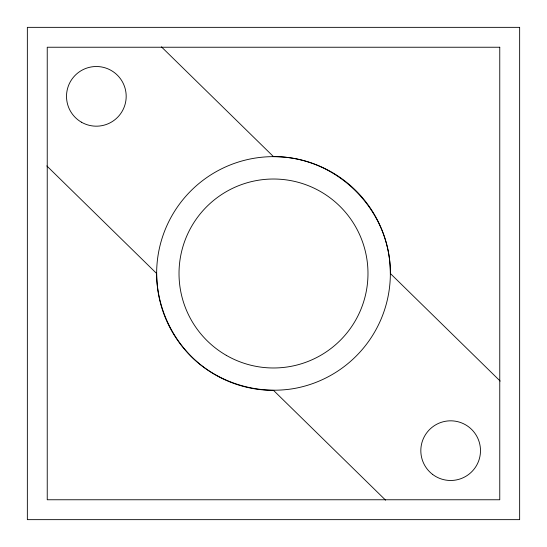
<?xml version="1.0" encoding="UTF-8"?>
<svg xmlns="http://www.w3.org/2000/svg" width="547" height="547" viewBox="0 0 547 547"><rect width="100%" height="100%" fill="white"/><g stroke="black" fill="none" stroke-linecap="round" stroke-linejoin="round"><path stroke-width="0.82" d="M161.413 46.844L273.5 156.64C336.788 156.196 390.804 210.212 390.36 273.5L500.19 381.088M46.81 165.912L156.64 273.5C156.893 307.633 172.401 340.89 198.383 363.017C224.694 384.767 260.14 394.264 293.794 388.582A116.86 116.86 0 0 0 367.235 203.716A116.86 116.86 0 0 0 169.071 221.056A116.86 116.86 0 0 0 273.5 390.36L385.587 500.156M519.65 27.35L27.35 27.35L27.35 519.65L519.65 519.65L519.65 27.35M499.76 47.24L47.24 47.24L47.24 499.76L499.76 499.76L499.76 47.24M226.26 355.324A94.481 94.481 0 0 0 367.981 273.5A94.481 94.481 0 0 0 226.26 191.676A94.481 94.481 0 0 0 226.26 355.324M81.428 122.186A29.839 29.839 0 0 0 126.186 96.347A29.839 29.839 0 0 0 81.428 70.508A29.839 29.839 0 0 0 81.428 122.186M432.513 474.338A29.839 29.839 0 0 0 480.239 454.523A29.839 29.839 0 0 0 439.214 423.098A29.839 29.839 0 0 0 432.513 474.338"/></g></svg>
